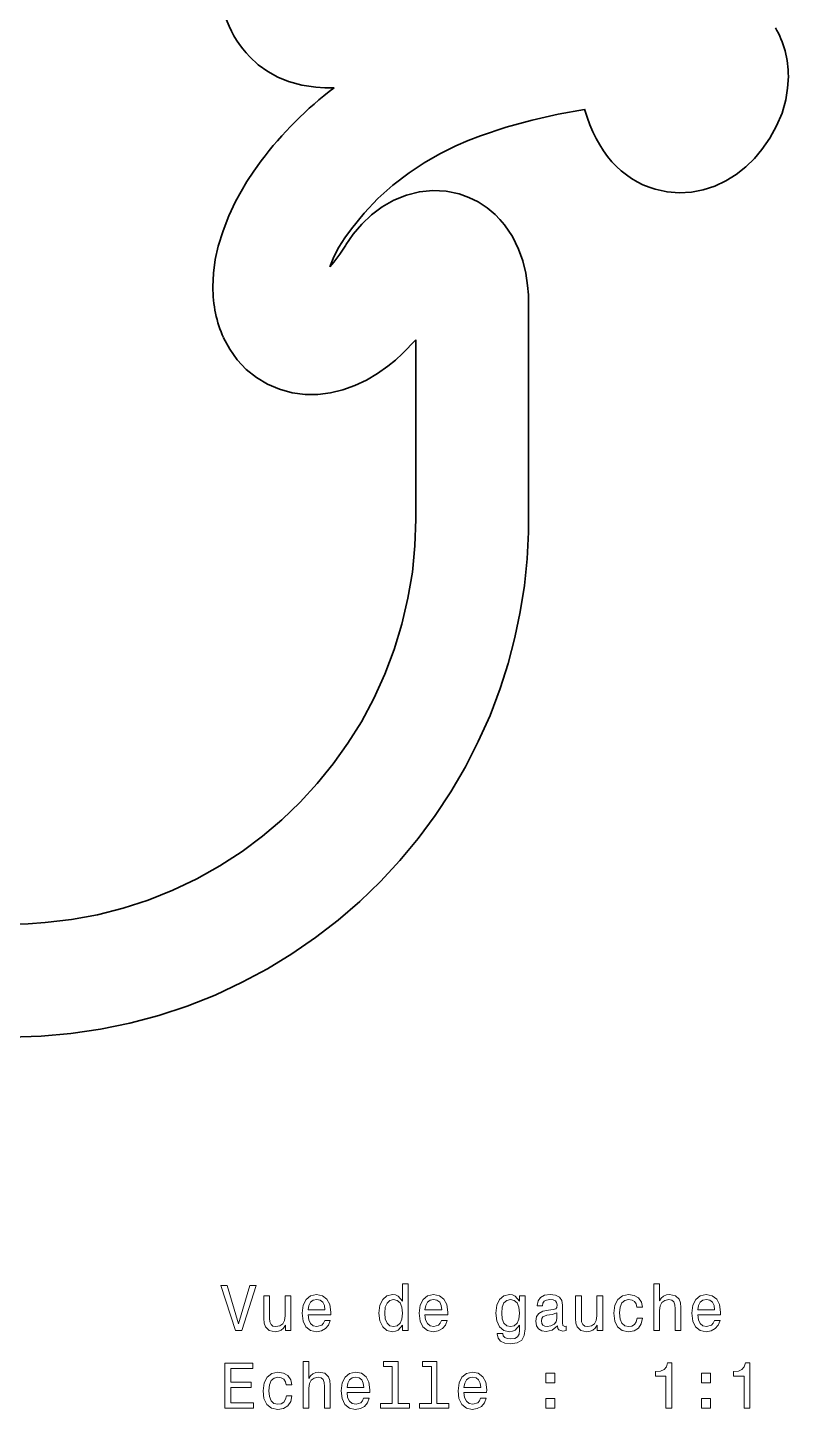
# Model space of a CAD drawing. Extents: x 157 to 1229, y 75 to 1118.
# Drawn here: x 747.9 to 807.2, y 297.4 to 405 of the extents above; entities that cross this region are included whole.
import ezdxf

# ---------------------------------------------------------------- set-up
doc = ezdxf.new("R2010")
doc.units = 0

msp = doc.modelspace()

# ---------------------------------------------------------------- linework, layer by layer
at = {"color": 7, "lineweight": 35, "ltscale": 0.418545}
msp.add_line((786.97, 366.73), (786.97, 383.47), dxfattribs=at)
at = {"color": 7, "lineweight": 35, "ltscale": 0.349131}
msp.add_line((778.17, 380.69), (778.17, 366.73), dxfattribs=at)
at = {"color": 7, "lineweight": 35}
for points in [[(765.24, 402.73), (765.91, 402.12), (766.64, 401.6), (767.43, 401.16), (768.27, 400.82), (769.31, 400.52), (770.38, 400.36), (771.1, 400.32), (771.82, 400.33)], [(805.15, 395.52), (805.77, 396.41), (806.29, 397.35), (806.71, 398.34), (807, 399.38), (807.15, 400.29), (807.21, 401.21)], [(773.16, 389.34), (774.15, 390.56), (775.23, 391.7), (776.4, 392.75), (777.65, 393.71), (778.82, 394.48), (780.04, 395.17), (781.29, 395.79), (782.25, 396.21), (783.23, 396.59), (785.22, 397.25), (787.25, 397.8), (789.28, 398.26), (791.32, 398.64)], [(796.84, 392.42), (797.76, 392.21), (798.7, 392.14), (799.65, 392.19), (800.58, 392.37), (801.48, 392.67), (802.33, 393.08), (803.13, 393.58), (803.88, 394.16), (804.56, 394.82), (805.15, 395.52)], [(766.13, 394.63), (765.56, 393.84), (765.02, 393.02), (764.57, 392.25), (764.14, 391.47), (763.61, 390.34), (763.16, 389.18), (762.79, 387.99), (762.56, 386.95), (762.42, 385.89), (762.37, 384.83)], [(781.56, 392.07), (780.54, 392.28), (779.5, 392.33), (778.46, 392.23), (777.45, 391.97), (776.48, 391.57), (775.57, 391.05), (774.74, 390.42), (773.98, 389.7), (773.31, 388.91), (772.74, 388.08)], [(786.97, 383.47), (786.95, 384.2), (786.89, 384.93), (786.74, 385.89), (786.51, 386.84), (786.18, 387.75), (785.7, 388.74), (785.08, 389.65), (784.73, 390.06), (784.35, 390.46), (783.73, 390.98), (783.05, 391.43), (782.32, 391.79), (781.56, 392.07)], [(771.47, 386.38), (771.8, 387.15), (772.19, 387.9), (772.65, 388.64), (773.16, 389.34)], [(763.2, 380.86), (763.68, 379.96), (764.27, 379.14), (764.97, 378.39), (765.76, 377.75), (766.63, 377.23), (767.56, 376.84), (768.54, 376.57), (769.55, 376.44)], [(769.55, 376.44), (770.54, 376.44), (771.53, 376.56), (772.5, 376.79), (773.44, 377.13), (774.34, 377.56), (775.2, 378.07), (776.01, 378.65), (776.59, 379.12), (777.14, 379.62), (778.17, 380.69)], [(746.64, 326.4), (748.98, 326.47), (751.3, 326.67), (753.61, 327.01), (755.9, 327.48), (758.15, 328.08), (760.37, 328.81), (762.54, 329.67), (764.66, 330.66), (766.62, 331.71), (768.53, 332.87), (770.36, 334.14), (772.13, 335.5), (773.81, 336.96), (775.42, 338.51), (776.94, 340.14), (778.36, 341.85), (779.69, 343.64), (780.92, 345.5), (782.04, 347.43), (783.05, 349.41), (783.96, 351.45), (784.75, 353.53), (785.38, 355.5), (785.9, 357.5), (786.32, 359.52), (786.64, 361.57), (786.85, 363.64), (786.95, 365.71), (786.97, 366.73)], [(778.17, 366.73), (778.11, 364.66), (777.91, 362.61), (777.57, 360.57), (777.1, 358.56), (776.5, 356.58), (775.77, 354.65), (774.91, 352.77), (773.94, 350.95), (772.89, 349.28), (771.75, 347.67), (770.5, 346.13), (769.16, 344.68), (767.74, 343.31), (766.23, 342.04), (764.65, 340.86), (762.92, 339.73), (761.12, 338.72), (759.26, 337.83), (757.34, 337.07), (755.38, 336.43), (753.38, 335.92), (751.35, 335.55), (749.3, 335.31), (747.97, 335.22), (746.64, 335.2)]]:
    msp.add_lwpolyline(points, dxfattribs=at)
at = {"color": 7, "lineweight": 13}
for points in [[(765.25, 307.05), (764.37, 304.07), (763.47, 307.05), (762.99, 307.05), (764.12, 303.55), (764.62, 303.55), (765.73, 307.05)], [(777.13, 303.97), (777.13, 303.55), (777.58, 303.55), (777.58, 307.17), (777.14, 307.17), (777.14, 305.84), (776.8, 306.22), (776.59, 306.32), (776.36, 306.35), (775.93, 306.25), (775.6, 305.97), (775.38, 305.51), (775.3, 304.9), (775.38, 304.29), (775.6, 303.83), (775.93, 303.55), (776.36, 303.45), (776.59, 303.49), (776.81, 303.58)], [(796.72, 303.55), (797.17, 303.55), (797.17, 305.11), (797.21, 305.47), (797.36, 305.73), (797.58, 305.89), (797.89, 305.95), (798.13, 305.9), (798.28, 305.77), (798.36, 305.54), (798.38, 305.24), (798.38, 303.55), (798.82, 303.55), (798.82, 305.33), (798.8, 305.69), (798.71, 305.98), (798.42, 306.25), (797.95, 306.35), (797.7, 306.32), (797.48, 306.22), (797.3, 306.07), (797.17, 305.86), (797.17, 307.17), (796.72, 307.17)], [(768.45, 306.25), (768.01, 306.25), (768.01, 304.69), (767.95, 304.33), (767.81, 304.07), (767.58, 303.9), (767.28, 303.85), (767.05, 303.89), (766.9, 304.02), (766.81, 304.22), (766.79, 304.51), (766.79, 306.25), (766.35, 306.25), (766.35, 304.47), (766.36, 304.12), (766.46, 303.82), (766.75, 303.55), (767.22, 303.45), (767.47, 303.49), (767.69, 303.58), (767.87, 303.73), (768.03, 303.96), (768.03, 303.55), (768.45, 303.55)], [(769.79, 304.77), (771.56, 304.77), (771.57, 304.98), (771.49, 305.56), (771.26, 305.99), (770.91, 306.25), (770.44, 306.35), (769.98, 306.25), (769.63, 305.97), (769.4, 305.51), (769.32, 304.9), (769.4, 304.28), (769.62, 303.83), (769.97, 303.55), (770.43, 303.45), (770.82, 303.52), (771.14, 303.69), (771.38, 303.96), (771.52, 304.32), (771.08, 304.32), (770.99, 304.12), (770.85, 303.97), (770.48, 303.85), (770.19, 303.9), (769.98, 304.08), (769.84, 304.37), (769.79, 304.76)], [(769.79, 305.15), (769.84, 305.49), (769.98, 305.75), (770.18, 305.91), (770.46, 305.96), (770.72, 305.91), (770.93, 305.75), (771.06, 305.49), (771.1, 305.15)], [(776.43, 305.95), (776.73, 305.88), (776.95, 305.69), (777.08, 305.36), (777.13, 304.9), (777.08, 304.44), (776.95, 304.12), (776.73, 303.91), (776.43, 303.85), (776.16, 303.91), (775.94, 304.12), (775.8, 304.45), (775.76, 304.9), (775.8, 305.35), (775.94, 305.68), (776.16, 305.88)], [(778.89, 304.77), (780.67, 304.77), (780.67, 304.98), (780.59, 305.56), (780.37, 305.99), (780.02, 306.25), (779.55, 306.35), (779.09, 306.25), (778.74, 305.97), (778.51, 305.51), (778.43, 304.9), (778.51, 304.28), (778.73, 303.83), (779.08, 303.55), (779.53, 303.45), (779.93, 303.52), (780.25, 303.69), (780.49, 303.96), (780.62, 304.32), (780.18, 304.32), (780.09, 304.12), (779.96, 303.97), (779.59, 303.85), (779.3, 303.9), (779.09, 304.08), (778.94, 304.37), (778.89, 304.76)], [(778.89, 305.15), (778.95, 305.49), (779.09, 305.75), (779.29, 305.91), (779.56, 305.96), (779.83, 305.91), (780.04, 305.75), (780.16, 305.49), (780.21, 305.15)], [(786.69, 303.67), (786.69, 306.25), (786.26, 306.25), (786.26, 305.82), (785.91, 306.21), (785.7, 306.32), (785.47, 306.35), (785.04, 306.25), (784.7, 305.97), (784.49, 305.51), (784.41, 304.9), (784.49, 304.29), (784.7, 303.83), (785.04, 303.55), (785.47, 303.45), (785.71, 303.49), (785.91, 303.58), (786.26, 303.96), (786.26, 303.58), (786.22, 303.27), (786.11, 303.06), (785.9, 302.93), (785.58, 302.89), (785.3, 302.92), (785.11, 302.99), (784.99, 303.12), (784.96, 303.3), (784.53, 303.3), (784.53, 303.28), (784.59, 302.96), (784.79, 302.71), (785.12, 302.56), (785.56, 302.5), (786.08, 302.58), (786.43, 302.79), (786.62, 303.16)], [(784.87, 304.9), (784.92, 305.35), (785.05, 305.69), (785.26, 305.88), (785.55, 305.95), (785.84, 305.88), (786.07, 305.69), (786.2, 305.35), (786.25, 304.9), (786.2, 304.44), (786.07, 304.12), (785.84, 303.91), (785.55, 303.85), (785.26, 303.91), (785.05, 304.12), (784.92, 304.45)], [(789.22, 303.9), (789.22, 303.88), (789.25, 303.71), (789.32, 303.59), (789.64, 303.5), (789.89, 303.54), (789.89, 303.88), (789.78, 303.86), (789.64, 303.93), (789.62, 304.13), (789.62, 305.53), (789.56, 305.89), (789.38, 306.14), (789.07, 306.3), (788.64, 306.35), (788.21, 306.29), (787.9, 306.12), (787.7, 305.85), (787.64, 305.5), (787.64, 305.47), (788.04, 305.47), (788.07, 305.68), (788.18, 305.83), (788.36, 305.92), (788.62, 305.96), (788.87, 305.93), (789.05, 305.86), (789.15, 305.73), (789.19, 305.54), (789.17, 305.33), (789.09, 305.23), (788.88, 305.18), (788.51, 305.14), (788.07, 305.04), (787.76, 304.88), (787.58, 304.63), (787.53, 304.26), (787.58, 303.92), (787.73, 303.68), (787.99, 303.52), (788.33, 303.47), (788.8, 303.57)], [(792.74, 306.25), (792.29, 306.25), (792.29, 304.69), (792.24, 304.33), (792.1, 304.07), (791.87, 303.9), (791.57, 303.85), (791.34, 303.89), (791.18, 304.02), (791.1, 304.22), (791.08, 304.51), (791.08, 306.25), (790.63, 306.25), (790.63, 304.47), (790.65, 304.12), (790.75, 303.82), (791.04, 303.55), (791.51, 303.45), (791.76, 303.49), (791.98, 303.58), (792.16, 303.73), (792.31, 303.96), (792.31, 303.55), (792.74, 303.55)], [(795.41, 305.36), (795.85, 305.36), (795.76, 305.76), (795.54, 306.08), (795.2, 306.28), (794.76, 306.35), (794.28, 306.25), (793.91, 305.97), (793.68, 305.51), (793.6, 304.89), (793.68, 304.28), (793.9, 303.83), (794.26, 303.55), (794.75, 303.45), (795.18, 303.53), (795.52, 303.74), (795.75, 304.07), (795.85, 304.51), (795.43, 304.51), (795.35, 304.23), (795.21, 304.02), (795.01, 303.89), (794.76, 303.85), (794.46, 303.91), (794.24, 304.12), (794.1, 304.44), (794.05, 304.91), (794.1, 305.36), (794.24, 305.69), (794.47, 305.89), (794.76, 305.96), (795.03, 305.92), (795.22, 305.8), (795.35, 305.61)], [(800.15, 304.77), (801.92, 304.77), (801.93, 304.98), (801.85, 305.56), (801.62, 305.99), (801.27, 306.25), (800.8, 306.35), (800.34, 306.25), (799.99, 305.97), (799.76, 305.51), (799.68, 304.9), (799.76, 304.28), (799.98, 303.83), (800.33, 303.55), (800.79, 303.45), (801.18, 303.52), (801.5, 303.69), (801.74, 303.96), (801.88, 304.32), (801.44, 304.32), (801.35, 304.12), (801.22, 303.97), (800.84, 303.85), (800.55, 303.9), (800.34, 304.08), (800.2, 304.37), (800.15, 304.76)], [(800.15, 305.15), (800.2, 305.49), (800.34, 305.75), (800.54, 305.91), (800.82, 305.96), (801.08, 305.91), (801.29, 305.75), (801.42, 305.49), (801.46, 305.15)], [(789.17, 304.49), (789.11, 304.23), (788.95, 304.03), (788.71, 303.9), (788.41, 303.85), (788.22, 303.88), (788.08, 303.96), (788, 304.1), (787.97, 304.3), (787.99, 304.47), (788.07, 304.6), (788.4, 304.74), (788.8, 304.8), (789.17, 304.92)], [(763.31, 297.5), (765.53, 297.5), (765.53, 297.92), (763.77, 297.92), (763.77, 299.11), (765.34, 299.11), (765.34, 299.53), (763.77, 299.53), (763.77, 300.58), (765.49, 300.58), (765.49, 301), (763.31, 301)], [(768.09, 299.31), (768.52, 299.31), (768.43, 299.71), (768.22, 300.03), (767.88, 300.23), (767.44, 300.3), (766.96, 300.2), (766.59, 299.92), (766.36, 299.46), (766.28, 298.85), (766.35, 298.24), (766.58, 297.78), (766.94, 297.5), (767.43, 297.4), (767.86, 297.48), (768.2, 297.69), (768.43, 298.02), (768.53, 298.47), (768.11, 298.47), (768.03, 298.19), (767.89, 297.97), (767.69, 297.84), (767.44, 297.8), (767.13, 297.87), (766.91, 298.07), (766.77, 298.4), (766.73, 298.86), (766.77, 299.32), (766.92, 299.64), (767.14, 299.84), (767.44, 299.92), (767.7, 299.87), (767.9, 299.75), (768.03, 299.56)], [(769.4, 297.5), (769.84, 297.5), (769.84, 299.06), (769.89, 299.42), (770.03, 299.68), (770.26, 299.84), (770.56, 299.91), (770.8, 299.86), (770.96, 299.72), (771.03, 299.49), (771.06, 299.19), (771.06, 297.5), (771.5, 297.5), (771.5, 299.28), (771.48, 299.64), (771.39, 299.94), (771.09, 300.21), (770.63, 300.3), (770.38, 300.27), (770.16, 300.17), (769.98, 300.02), (769.84, 299.81), (769.84, 301.12), (769.4, 301.12)], [(772.82, 298.73), (774.6, 298.73), (774.6, 298.93), (774.52, 299.51), (774.3, 299.95), (773.95, 300.21), (773.48, 300.3), (773.02, 300.2), (772.67, 299.92), (772.44, 299.46), (772.36, 298.86), (772.43, 298.24), (772.66, 297.78), (773.01, 297.5), (773.46, 297.4), (773.86, 297.47), (774.18, 297.64), (774.42, 297.91), (774.55, 298.28), (774.11, 298.28), (774.02, 298.07), (773.89, 297.92), (773.52, 297.8), (773.23, 297.86), (773.01, 298.03), (772.87, 298.32), (772.82, 298.71)], [(776.35, 300.75), (776.35, 297.87), (775.44, 297.87), (775.44, 297.5), (777.7, 297.5), (777.7, 297.87), (776.8, 297.87), (776.8, 301.12), (775.66, 301.12), (775.66, 300.75)], [(779.39, 300.75), (779.39, 297.87), (778.48, 297.87), (778.48, 297.5), (780.74, 297.5), (780.74, 297.87), (779.83, 297.87), (779.83, 301.12), (778.69, 301.12), (778.69, 300.75)], [(781.93, 298.73), (783.7, 298.73), (783.71, 298.93), (783.63, 299.51), (783.41, 299.95), (783.05, 300.21), (782.59, 300.3), (782.13, 300.2), (781.77, 299.92), (781.55, 299.46), (781.47, 298.86), (781.54, 298.24), (781.77, 297.78), (782.12, 297.5), (782.57, 297.4), (782.96, 297.47), (783.29, 297.64), (783.52, 297.91), (783.66, 298.28), (783.22, 298.28), (783.13, 298.07), (783, 297.92), (782.63, 297.8), (782.34, 297.86), (782.12, 298.03), (781.98, 298.32), (781.93, 298.71)], [(797.67, 297.5), (798.13, 297.5), (798.13, 301.03), (797.79, 301.03), (797.7, 300.72), (797.52, 300.51), (797.24, 300.39), (796.86, 300.35), (796.86, 299.99), (797.67, 299.99)], [(803.75, 297.5), (804.21, 297.5), (804.21, 301.03), (803.86, 301.03), (803.77, 300.72), (803.59, 300.51), (803.31, 300.39), (802.93, 300.35), (802.93, 299.99), (803.75, 299.99)], [(772.82, 299.1), (772.88, 299.45), (773.01, 299.7), (773.22, 299.86), (773.49, 299.92), (773.76, 299.86), (773.97, 299.7), (774.09, 299.45), (774.14, 299.1)], [(781.93, 299.1), (781.99, 299.45), (782.12, 299.7), (782.33, 299.86), (782.6, 299.92), (782.87, 299.86), (783.07, 299.7), (783.2, 299.45), (783.25, 299.1)], [(788.31, 299.46), (789.01, 299.46), (789.01, 300.21), (788.31, 300.21)], [(800.45, 299.46), (801.15, 299.46), (801.15, 300.21), (800.45, 300.21)], [(788.31, 297.5), (789.01, 297.5), (789.01, 298.25), (788.31, 298.25)], [(800.45, 297.5), (801.15, 297.5), (801.15, 298.25), (800.45, 298.25)]]:
    msp.add_lwpolyline(points, close=True, dxfattribs=at)
at = {"color": 7, "lineweight": 35}
msp.add_arc((788.95, 377.55), 28.5, 126.9467, 143.1861, dxfattribs=at)
for centre, major_axis, ratio, start_param, end_param in [((779.33, 414.06), (14.98, 10.24), 0.665908, 2.714205, 3.257652), ((800.2, 400.8), (-2.64, -7.05), 0.920083, 1.956533, 2.501052), ((884.55, 537.32), (-89.49, -144.11), 0.202666, 6.10642, 6.339211), ((771.8, 398.96), (-3.08, -13.96), 0.33331, 0.526384, 0.753643), ((784.95, 392.33), (21.43, 12.1), 0.588907, 2.820497, 3.092569)]:
    msp.add_ellipse(centre, major_axis=major_axis, ratio=ratio, start_param=start_param, end_param=end_param, dxfattribs=at)

doc.saveas('drawing.dxf')
